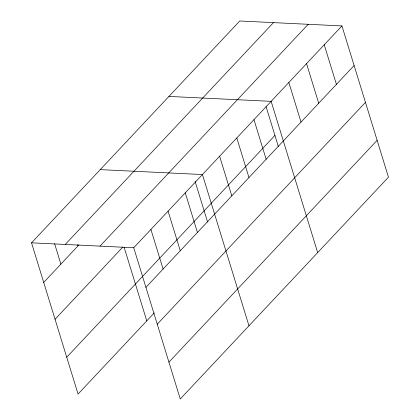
<?xml version="1.0" encoding="UTF-8"?>
<svg xmlns="http://www.w3.org/2000/svg" width="420" height="420" viewBox="0 0 420 420"><rect width="100%" height="100%" fill="white"/><g stroke="black" fill="none" stroke-linecap="round" stroke-linejoin="round"><path stroke-width="0.63" d="M154.256 312.9L78.062 394.081L31.532 242.828L239.736 21L341.938 25.919L388.469 177.172L180.264 399L133.733 247.748L341.938 25.919M65.258 244.456L273.462 22.622M43.717 282.434L78.95 244.897M100.007 246.125L308.212 24.297M55.052 319.279L122.876 247.013M66.728 357.236L274.932 135.408M145.918 287.354L354.118 65.525M157.253 324.198L365.453 102.364M168.929 362.156L377.134 140.327M168.945 96.422L271.147 101.341L317.678 252.593M100.238 169.628L202.44 174.547L248.971 325.794M31.532 242.828L133.733 247.748M324.24 44.777L336.425 84.378M306.542 63.63L318.728 103.236M288.844 82.488L301.03 122.089M266.081 106.633L278.387 146.648M253.969 119.642L266.154 159.248M236.796 137.944L248.981 177.55M219.618 156.245L231.803 195.851M195.101 181.44L207.601 222.07M185.267 192.848L197.447 232.454M168.089 211.15L180.275 250.751M150.911 229.451L163.097 269.052M124.136 247.301L146.769 320.875M77.689 244.597L78.073 245.831M54.611 243.716L60.895 264.133"/></g></svg>
